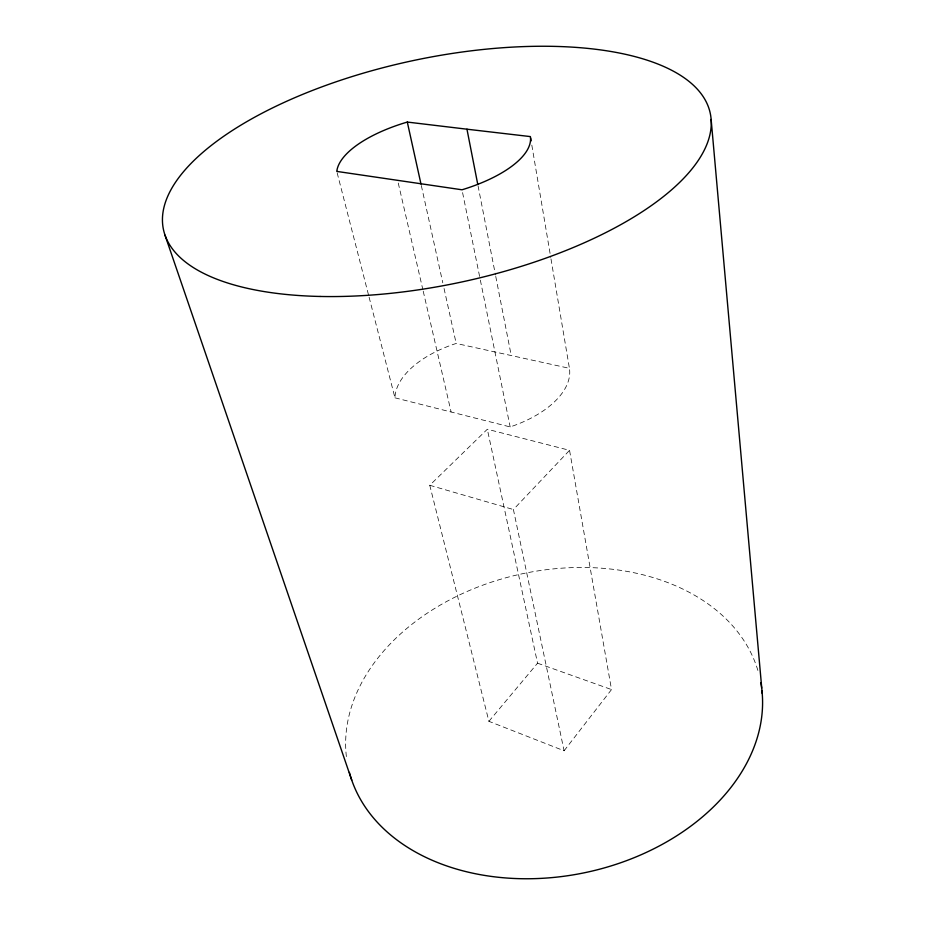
<?xml version="1.0" encoding="UTF-8"?>
<svg xmlns="http://www.w3.org/2000/svg" width="925" height="925" viewBox="0 0 925 925"><rect width="100%" height="100%" fill="white"/><g stroke="black" fill="none" stroke-linecap="round" stroke-linejoin="round"><path stroke-width="0.69" stroke-dasharray="4.62 3.47" d="M564.088 750.776L611.518 689.564L569.546 450.325L487.325 429.246L429.767 485.278L488.909 721.327L564.088 750.776L513.41 509.536L569.546 450.325M488.909 721.327L537.552 663.19L487.325 429.246M369.098 297.191L394.952 397.819A88.788 47.395 -12 0 1 456.187 343.453L569.43 368.323L550.976 258.85M394.952 397.819L510.161 426.922A88.788 47.395 -12 0 0 569.43 368.323M429.767 485.278L513.41 509.536M537.552 663.19L611.518 689.564M337.151 172.802L368.74 295.792M398.259 183.046L422.887 289.745M423.211 291.155L451.088 411.891M421.314 185.52L442.797 282.819M444.046 288.461L456.187 343.453M462.581 192.62L480.063 278.714M480.353 280.125L510.161 426.922M478.04 185.809L495.476 274.968M495.742 276.39L511.248 355.639M531.817 145.121L550.745 257.428M346.378 756.592A210.646 152.694 -12 0 1 524.533 573.303A210.646 152.694 -12 0 1 758.419 672.29"/><path stroke-width="1.39" d="M466.963 129.199L530.372 136.588A98.755 39.613 -12 0 1 462.014 189.787L336.781 171.403A98.755 39.613 -12 0 1 407.301 122.065L466.963 129.199L477.762 184.387M164.997 235.158L351.743 780.157M407.301 122.065L421.002 184.11M530.615 138.01L531.1 140.854M711.14 119.487L762.223 693.461M760.824 682.731A210.646 152.694 -12 0 1 761.657 688.061M761.969 690.755A210.646 152.694 -12 0 1 581.837 873.293A210.646 152.694 -12 0 1 349.373 772.387M320.085 296.462A279.523 113.336 -12 0 0 710.296 113.498A279.523 113.336 -12 0 0 280.148 104.271A279.523 113.336 -12 0 0 320.085 296.462"/></g></svg>
